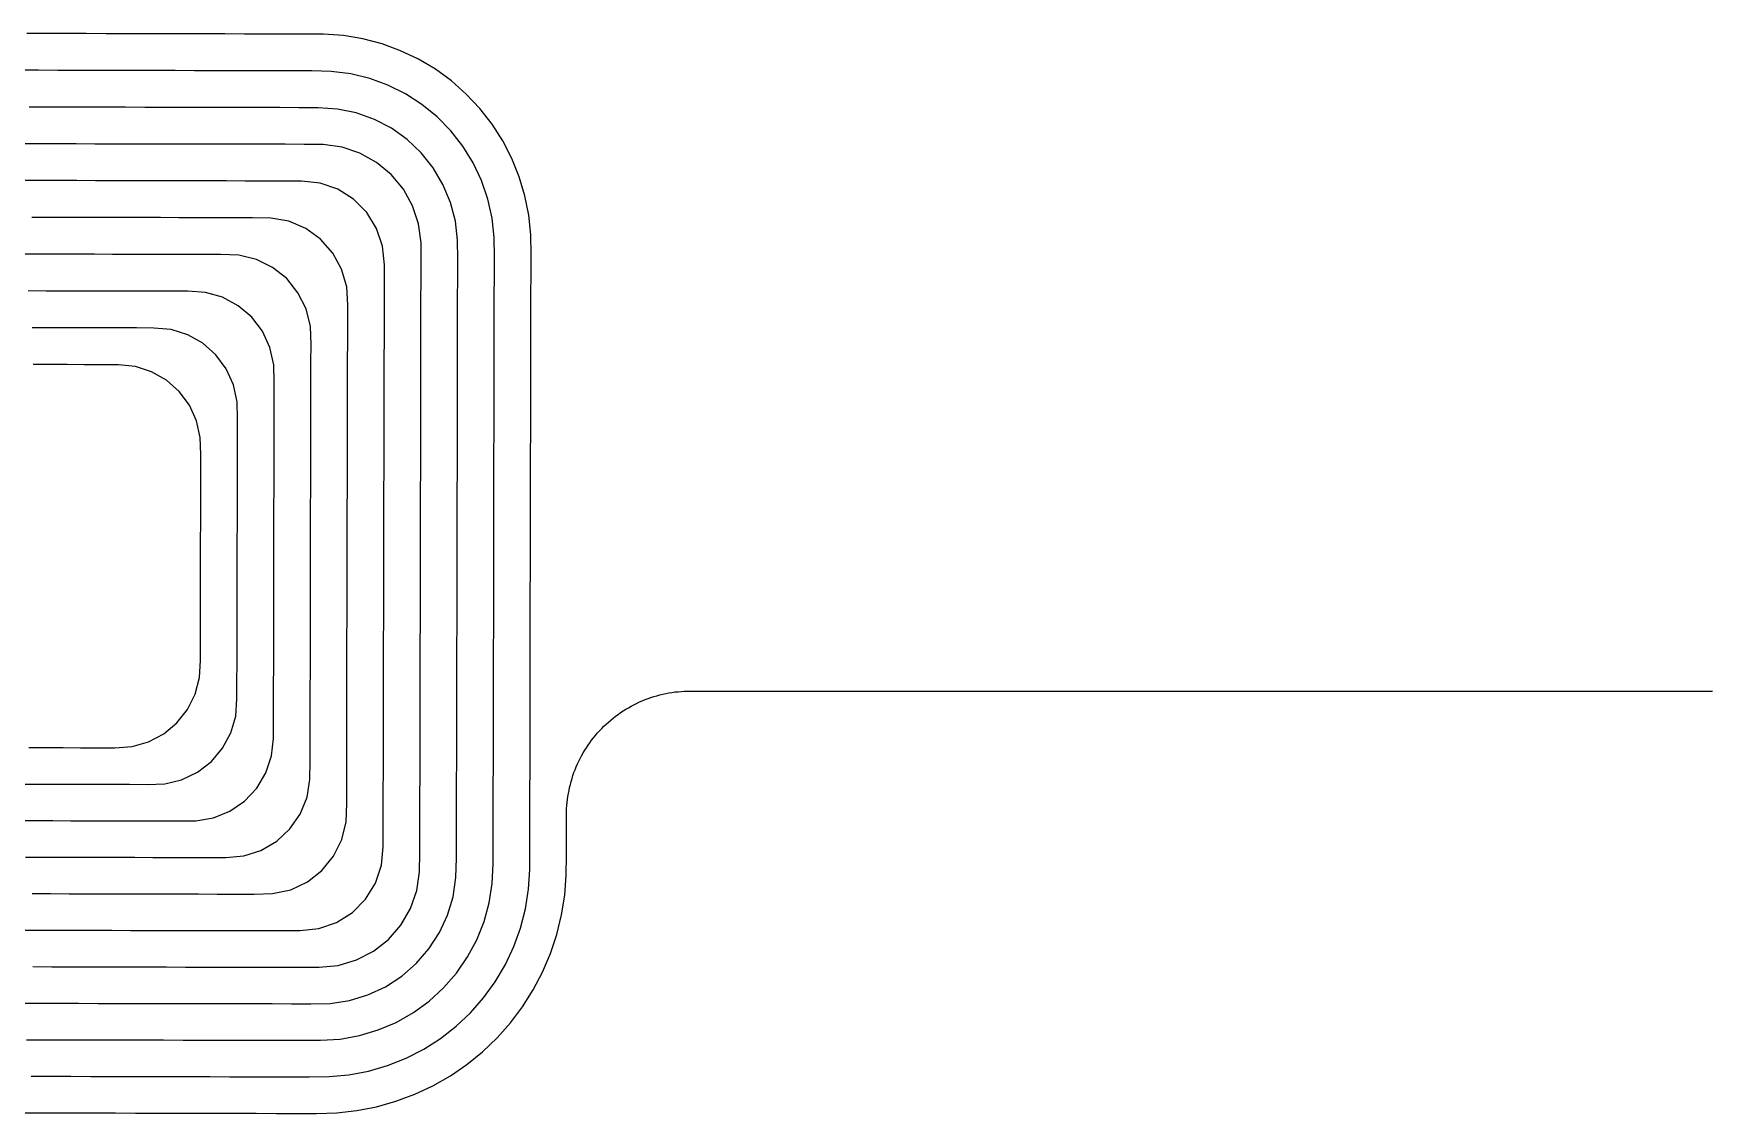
# Model space of a CAD drawing. Header units: millimetres. Extents: x -39.2 to 50.5, y -5.4 to 5.2.
# Drawn here: x 34.24 to 50.5, y -5.39 to 5.07 of the extents above; entities that cross this region are included whole.
import ezdxf

# ---------------------------------------------------------------- set-up
doc = ezdxf.new("R2010")
doc.units = ezdxf.units.MM
doc.layers.add('COPPER_L2_BOTTOM', color=7, linetype='CONTINUOUS')

msp = doc.modelspace()

# ---------------------------------------------------------------- linework, layer by layer
at = {"layer": 'COPPER_L2_BOTTOM'}
for points in [[(34.214, -5.032), (34.406, -5.032), (34.599, -5.032), (34.791, -5.033), (34.984, -5.033), (35.176, -5.034), (35.369, -5.034), (35.561, -5.034), (35.753, -5.035), (35.946, -5.035), (36.138, -5.036), (36.331, -5.036), (36.523, -5.036), (36.716, -5.037), (36.908, -5.037), (37.101, -5.035), (37.292, -5.017), (37.481, -4.981), (37.666, -4.927), (37.845, -4.856), (38.016, -4.768), (38.178, -4.665), (38.33, -4.547), (38.47, -4.416), (38.597, -4.271), (38.71, -4.116), (38.807, -3.95), (38.889, -3.776), (38.954, -3.596), (39.002, -3.41), (39.032, -3.22), (39.044, -3.029), (39.044, -2.837), (39.045, -2.645), (39.045, -2.453), (39.045, -2.261), (39.046, -2.069), (39.046, -1.877), (39.047, -1.685), (39.047, -1.492), (39.047, -1.3), (39.048, -1.108), (39.048, -0.916), (39.049, -0.724), (39.049, -0.532), (39.049, -0.34), (39.05, -0.148), (39.05, 0.044), (39.051, 0.236), (39.051, 0.428), (39.051, 0.62), (39.052, 0.812), (39.052, 1.004), (39.053, 1.196), (39.053, 1.389), (39.053, 1.581), (39.054, 1.773), (39.054, 1.965), (39.054, 2.157), (39.055, 2.349), (39.055, 2.541), (39.056, 2.734), (39.056, 2.926), (39.053, 3.118), (39.034, 3.309), (38.996, 3.497), (38.942, 3.681), (38.87, 3.859), (38.782, 4.03), (38.679, 4.192), (38.561, 4.343), (38.429, 4.483), (38.286, 4.61), (38.131, 4.723), (37.966, 4.82), (37.793, 4.903), (37.613, 4.968), (37.427, 5.017), (37.238, 5.049), (37.047, 5.062), (36.855, 5.063), (36.664, 5.064), (36.472, 5.064), (36.281, 5.064), (36.089, 5.065), (35.897, 5.065), (35.706, 5.066), (35.514, 5.066), (35.322, 5.066), (35.131, 5.067), (34.939, 5.067), (34.747, 5.068), (34.555, 5.068), (34.364, 5.068), (34.172, 5.069)], [(34.167, -4.677), (34.357, -4.678), (34.547, -4.678), (34.737, -4.679), (34.927, -4.679), (35.117, -4.679), (35.307, -4.68), (35.497, -4.68), (35.687, -4.681), (35.877, -4.681), (36.067, -4.681), (36.257, -4.682), (36.447, -4.682), (36.637, -4.683), (36.828, -4.683), (37.018, -4.683), (37.207, -4.671), (37.394, -4.637), (37.576, -4.583), (37.75, -4.509), (37.916, -4.415), (38.069, -4.303), (38.209, -4.175), (38.334, -4.032), (38.441, -3.876), (38.531, -3.709), (38.601, -3.533), (38.651, -3.351), (38.681, -3.163), (38.689, -2.974), (38.689, -2.785), (38.69, -2.595), (38.69, -2.406), (38.69, -2.216), (38.691, -2.026), (38.691, -1.837), (38.692, -1.647), (38.692, -1.458), (38.692, -1.268), (38.693, -1.079), (38.693, -0.889), (38.694, -0.7), (38.694, -0.51), (38.694, -0.32), (38.695, -0.131), (38.695, 0.059), (38.696, 0.248), (38.696, 0.438), (38.696, 0.628), (38.697, 0.817), (38.697, 1.007), (38.698, 1.196), (38.698, 1.386), (38.698, 1.576), (38.699, 1.765), (38.699, 1.955), (38.7, 2.145), (38.7, 2.334), (38.7, 2.524), (38.701, 2.714), (38.701, 2.903), (38.699, 3.093), (38.678, 3.281), (38.637, 3.466), (38.576, 3.646), (38.494, 3.817), (38.395, 3.978), (38.278, 4.127), (38.145, 4.262), (37.999, 4.381), (37.84, 4.484), (37.67, 4.568), (37.493, 4.633), (37.309, 4.678), (37.121, 4.702), (36.932, 4.707), (36.743, 4.707), (36.554, 4.708), (36.365, 4.708), (36.176, 4.709), (35.986, 4.709), (35.797, 4.709), (35.608, 4.71), (35.419, 4.71), (35.23, 4.711), (35.041, 4.711), (34.851, 4.711), (34.662, 4.712), (34.473, 4.712), (34.284, 4.713), (34.095, 4.713)], [(37.803, -4.062), (37.944, -3.939), (38.067, -3.798), (38.168, -3.64), (38.247, -3.471), (38.301, -3.292), (38.329, -3.107), (38.334, -2.92), (38.334, -2.733), (38.335, -2.546), (38.335, -2.359), (38.335, -2.172), (38.336, -1.985), (38.336, -1.798), (38.337, -1.611), (38.337, -1.424), (38.337, -1.237), (38.338, -1.049), (38.338, -0.862), (38.339, -0.675), (38.339, -0.488), (38.339, -0.301), (38.34, -0.114), (38.34, 0.073), (38.341, 0.26), (38.341, 0.447), (38.341, 0.635), (38.342, 0.822), (38.342, 1.009), (38.343, 1.196), (38.343, 1.383), (38.343, 1.57), (38.344, 1.757), (38.344, 1.945), (38.345, 2.132), (38.345, 2.319), (38.345, 2.506), (38.346, 2.693), (38.346, 2.881), (38.345, 3.068), (38.323, 3.253), (38.275, 3.434), (38.203, 3.607), (38.108, 3.768), (37.992, 3.914), (37.856, 4.042), (37.704, 4.151), (37.539, 4.237), (37.363, 4.3), (37.181, 4.338), (36.995, 4.351), (36.808, 4.351), (36.621, 4.352), (36.435, 4.352), (36.248, 4.352), (36.061, 4.353), (35.875, 4.353), (35.688, 4.354), (35.501, 4.354), (35.315, 4.354), (35.128, 4.355), (34.941, 4.355), (34.754, 4.356), (34.568, 4.356), (34.381, 4.356), (34.194, 4.357)], [(37.986, 0.272), (37.986, 0.456), (37.986, 0.641), (37.987, 0.826), (37.987, 1.01), (37.988, 1.195), (37.988, 1.38), (37.988, 1.565), (37.989, 1.749), (37.989, 1.934), (37.99, 2.119), (37.99, 2.303), (37.99, 2.488), (37.991, 2.673), (37.991, 2.857), (37.991, 3.042), (37.966, 3.225), (37.908, 3.4), (37.819, 3.561), (37.701, 3.703), (37.56, 3.821), (37.399, 3.91), (37.225, 3.969), (37.042, 3.994), (36.858, 3.995), (36.674, 3.996), (36.49, 3.996), (36.306, 3.996), (36.121, 3.997), (35.937, 3.997), (35.753, 3.997), (35.569, 3.998), (35.385, 3.998), (35.201, 3.999), (35.016, 3.999), (34.832, 3.999), (34.648, 4), (34.464, 4), (34.279, 4.001), (34.095, 4.001)], [(34.083, -3.615), (34.265, -3.616), (34.448, -3.616), (34.63, -3.616), (34.813, -3.617), (34.995, -3.617), (35.177, -3.618), (35.36, -3.618), (35.542, -3.618), (35.725, -3.619), (35.907, -3.619), (36.089, -3.62), (36.272, -3.62), (36.454, -3.62), (36.637, -3.621), (36.819, -3.621), (37, -3.601), (37.172, -3.541), (37.326, -3.444), (37.453, -3.315), (37.549, -3.16), (37.606, -2.988), (37.624, -2.808), (37.624, -2.626), (37.625, -2.444), (37.625, -2.263), (37.626, -2.081), (37.626, -1.899), (37.626, -1.717), (37.627, -1.536), (37.627, -1.354), (37.628, -1.172), (37.628, -0.99), (37.628, -0.808), (37.629, -0.627), (37.629, -0.445), (37.629, -0.263), (37.63, -0.081), (37.63, 0.101), (37.631, 0.282), (37.631, 0.464), (37.631, 0.646), (37.632, 0.828), (37.632, 1.01), (37.633, 1.192), (37.633, 1.374), (37.633, 1.556), (37.634, 1.737), (37.634, 1.919), (37.635, 2.101), (37.635, 2.283), (37.635, 2.465), (37.636, 2.647), (37.636, 2.829), (37.618, 3.01), (37.559, 3.181), (37.464, 3.335), (37.336, 3.464), (37.183, 3.56), (37.012, 3.62), (36.832, 3.639), (36.651, 3.639), (36.469, 3.64), (36.288, 3.64)], [(36.288, 3.64), (36.107, 3.641), (35.926, 3.641), (35.744, 3.641), (35.563, 3.642), (35.382, 3.642), (35.201, 3.643), (35.019, 3.643), (34.838, 3.643), (34.657, 3.644), (34.475, 3.644), (34.294, 3.644), (34.113, 3.645)], [(34.223, -3.262), (34.402, -3.262), (34.581, -3.263), (34.76, -3.263), (34.94, -3.263), (35.119, -3.264), (35.298, -3.264), (35.477, -3.265), (35.657, -3.265), (35.836, -3.265), (36.015, -3.266), (36.195, -3.266), (36.374, -3.267), (36.553, -3.262), (36.728, -3.224), (36.889, -3.148), (37.03, -3.038), (37.143, -2.899), (37.222, -2.739), (37.264, -2.566), (37.27, -2.388), (37.27, -2.209), (37.271, -2.03), (37.271, -1.852), (37.271, -1.673), (37.272, -1.494), (37.272, -1.316), (37.273, -1.137), (37.273, -0.959), (37.273, -0.78), (37.274, -0.601), (37.274, -0.423), (37.275, -0.244), (37.275, -0.065), (37.275, 0.113), (37.276, 0.292), (37.276, 0.471), (37.277, 0.649), (37.277, 0.828), (37.277, 1.007), (37.278, 1.186), (37.278, 1.364), (37.278, 1.543), (37.279, 1.722), (37.279, 1.901), (37.28, 2.079), (37.28, 2.258), (37.28, 2.437), (37.27, 2.615), (37.221, 2.787), (37.135, 2.943), (37.017, 3.076), (36.873, 3.181), (36.709, 3.25), (36.535, 3.282), (36.357, 3.284), (36.178, 3.284), (36, 3.284), (35.822, 3.285), (35.644, 3.285), (35.466, 3.286), (35.288, 3.286), (35.11, 3.286), (34.932, 3.287), (34.754, 3.287), (34.576, 3.288), (34.398, 3.288), (34.219, 3.288)], [(34.16, -2.908), (34.337, -2.909), (34.513, -2.909), (34.689, -2.909), (34.865, -2.91), (35.041, -2.91), (35.217, -2.91), (35.393, -2.911), (35.57, -2.911), (35.746, -2.912), (35.922, -2.912), (36.098, -2.912), (36.273, -2.897), (36.44, -2.843), (36.592, -2.755), (36.721, -2.635), (36.82, -2.491), (36.886, -2.328), (36.914, -2.156), (36.916, -1.98), (36.916, -1.805), (36.916, -1.629), (36.917, -1.454), (36.917, -1.278), (36.918, -1.103), (36.918, -0.927), (36.918, -0.752), (36.919, -0.576), (36.919, -0.401), (36.92, -0.225), (36.92, -0.05), (36.92, 0.126), (36.921, 0.301), (36.921, 0.477), (36.922, 0.652), (36.922, 0.828), (36.922, 1.003), (36.923, 1.179), (36.923, 1.355), (36.924, 1.53), (36.924, 1.706), (36.924, 1.881), (36.925, 2.057), (36.918, 2.232), (36.876, 2.402), (36.798, 2.559), (36.689, 2.695), (36.552, 2.804), (36.395, 2.881), (36.225, 2.921), (36.05, 2.928), (35.875, 2.928), (35.701, 2.929), (35.526, 2.929), (35.351, 2.929), (35.176, 2.93), (35.001, 2.93), (34.826, 2.931), (34.651, 2.931), (34.476, 2.931), (34.301, 2.932), (34.126, 2.932)], [(34.079, -2.554), (34.252, -2.555), (34.425, -2.555), (34.598, -2.556), (34.771, -2.556), (34.944, -2.556), (35.117, -2.557), (35.29, -2.557), (35.463, -2.557), (35.636, -2.558), (35.809, -2.557), (35.979, -2.528), (36.139, -2.463), (36.281, -2.366), (36.4, -2.24), (36.488, -2.093), (36.543, -1.929), (36.561, -1.758), (36.561, -1.586), (36.562, -1.414), (36.562, -1.241), (36.563, -1.069), (36.563, -0.897), (36.563, -0.724), (36.564, -0.552), (36.564, -0.38), (36.565, -0.207), (36.565, -0.035), (36.565, 0.137), (36.566, 0.31), (36.566, 0.482), (36.567, 0.655), (36.567, 0.827), (36.567, 0.999), (36.568, 1.172), (36.568, 1.344), (36.569, 1.517), (36.569, 1.689), (36.564, 1.861), (36.526, 2.029), (36.454, 2.185), (36.35, 2.322), (36.219, 2.433), (36.068, 2.514), (35.903, 2.561), (35.732, 2.572), (35.56, 2.572), (35.389, 2.573), (35.217, 2.573), (35.045, 2.574), (34.873, 2.574), (34.702, 2.574), (34.53, 2.575), (34.358, 2.575), (34.186, 2.576)], [(34.148, -2.201), (34.318, -2.201), (34.488, -2.202), (34.657, -2.202), (34.827, -2.203), (34.997, -2.203), (35.167, -2.203), (35.337, -2.204), (35.507, -2.198), (35.671, -2.159), (35.825, -2.086), (35.959, -1.983), (36.068, -1.854), (36.148, -1.705), (36.195, -1.543), (36.207, -1.374), (36.207, -1.205), (36.208, -1.036), (36.208, -0.867), (36.208, -0.697), (36.209, -0.528), (36.209, -0.359), (36.21, -0.19), (36.21, -0.021), (36.21, 0.149), (36.211, 0.318), (36.211, 0.487), (36.212, 0.656), (36.212, 0.826), (36.212, 0.995), (36.213, 1.164), (36.213, 1.333), (36.209, 1.502), (36.173, 1.667), (36.103, 1.821), (36.003, 1.957), (35.877, 2.069), (35.73, 2.151), (35.569, 2.201), (35.402, 2.216), (35.233, 2.217), (35.064, 2.217), (34.896, 2.218), (34.727, 2.218), (34.559, 2.218), (34.39, 2.219), (34.222, 2.219)], [(34.191, -1.848), (34.358, -1.848), (34.525, -1.848), (34.691, -1.849), (34.858, -1.849), (35.025, -1.85), (35.191, -1.837), (35.351, -1.792), (35.498, -1.714), (35.626, -1.608), (35.729, -1.478), (35.802, -1.329), (35.844, -1.169), (35.853, -1.003), (35.853, -0.837), (35.853, -0.671), (35.854, -0.505), (35.854, -0.339), (35.855, -0.173), (35.855, -0.007), (35.855, 0.159), (35.856, 0.325), (35.856, 0.491), (35.857, 0.658), (35.857, 0.824), (35.857, 0.99), (35.852, 1.156), (35.815, 1.317), (35.746, 1.468), (35.648, 1.601), (35.524, 1.711), (35.38, 1.793), (35.223, 1.843), (35.059, 1.861), (34.894, 1.861), (34.728, 1.861), (34.563, 1.862), (34.397, 1.862), (34.232, 1.863)], [(34.229, -3.969), (34.414, -3.97), (34.599, -3.97), (34.784, -3.971), (34.969, -3.971), (35.154, -3.971), (35.339, -3.972), (35.524, -3.972), (35.709, -3.973), (35.894, -3.973), (36.08, -3.973), (36.265, -3.974), (36.45, -3.974), (36.635, -3.975), (36.82, -3.975), (37.005, -3.975), (37.189, -3.957), (37.366, -3.905), (37.53, -3.82), (37.675, -3.706), (37.796, -3.567), (37.889, -3.407), (37.95, -3.233), (37.977, -3.051), (37.979, -2.866), (37.979, -2.682), (37.98, -2.497), (37.98, -2.313), (37.981, -2.128), (37.981, -1.944), (37.981, -1.759), (37.982, -1.574), (37.982, -1.39), (37.982, -1.205), (37.983, -1.021), (37.983, -0.836), (37.984, -0.651), (37.984, -0.467), (37.984, -0.282), (37.985, -0.097), (37.985, 0.087), (37.986, 0.272)], [(34.055, -5.385), (34.25, -5.386), (34.445, -5.386), (34.64, -5.387), (34.835, -5.387), (35.03, -5.387), (35.224, -5.388), (35.419, -5.388), (35.614, -5.389), (35.809, -5.389), (36.004, -5.389), (36.199, -5.39), (36.394, -5.39), (36.589, -5.391), (36.784, -5.391), (36.979, -5.391), (37.174, -5.385), (37.368, -5.364), (37.559, -5.326), (37.746, -5.274), (37.929, -5.206), (38.105, -5.123), (38.275, -5.027), (38.435, -4.917), (38.586, -4.794), (38.727, -4.66), (38.857, -4.514), (38.974, -4.359), (39.078, -4.194), (39.168, -4.022), (39.244, -3.843), (39.306, -3.658), (39.352, -3.469), (39.382, -3.277), (39.397, -3.083), (39.399, -2.889), (39.4, -2.694), (39.4, -2.5), (39.4, -2.47), (39.401, -2.44), (39.403, -2.41), (39.406, -2.381), (39.409, -2.351), (39.413, -2.321), (39.418, -2.292), (39.424, -2.262), (39.43, -2.233), (39.437, -2.204), (39.445, -2.175), (39.453, -2.146), (39.462, -2.118), (39.472, -2.09), (39.483, -2.062), (39.494, -2.034), (39.506, -2.006), (39.519, -1.979), (39.532, -1.953), (39.546, -1.926), (39.561, -1.9), (39.576, -1.874), (39.592, -1.849), (39.609, -1.824), (39.626, -1.8), (39.643, -1.775), (39.662, -1.752), (39.681, -1.729), (39.7, -1.706), (39.72, -1.684), (39.741, -1.662), (39.762, -1.641), (39.784, -1.62), (39.806, -1.6), (39.829, -1.581), (39.852, -1.562), (39.875, -1.543), (39.9, -1.526), (39.924, -1.509), (39.949, -1.492), (39.974, -1.476), (40, -1.461), (40.026, -1.446), (40.053, -1.432), (40.079, -1.419), (40.106, -1.406), (40.134, -1.394), (40.162, -1.383), (40.19, -1.372), (40.218, -1.362), (40.246, -1.353), (40.275, -1.345), (40.304, -1.337), (40.333, -1.33), (40.362, -1.324), (40.392, -1.318), (40.421, -1.313), (40.451, -1.309), (40.481, -1.306), (40.51, -1.303), (40.54, -1.301), (40.57, -1.3), (40.6, -1.3), (50.5, -1.3)], [(34.111, -4.323), (34.298, -4.324), (34.486, -4.324), (34.673, -4.324), (34.861, -4.325), (35.048, -4.325), (35.236, -4.326), (35.423, -4.326), (35.611, -4.326), (35.798, -4.327), (35.986, -4.327), (36.174, -4.328), (36.361, -4.328), (36.549, -4.328), (36.736, -4.329), (36.924, -4.329), (37.111, -4.325), (37.297, -4.296), (37.476, -4.242), (37.646, -4.164), (37.803, -4.062)]]:
    msp.add_lwpolyline(points, dxfattribs=at)

doc.saveas('drawing.dxf')
